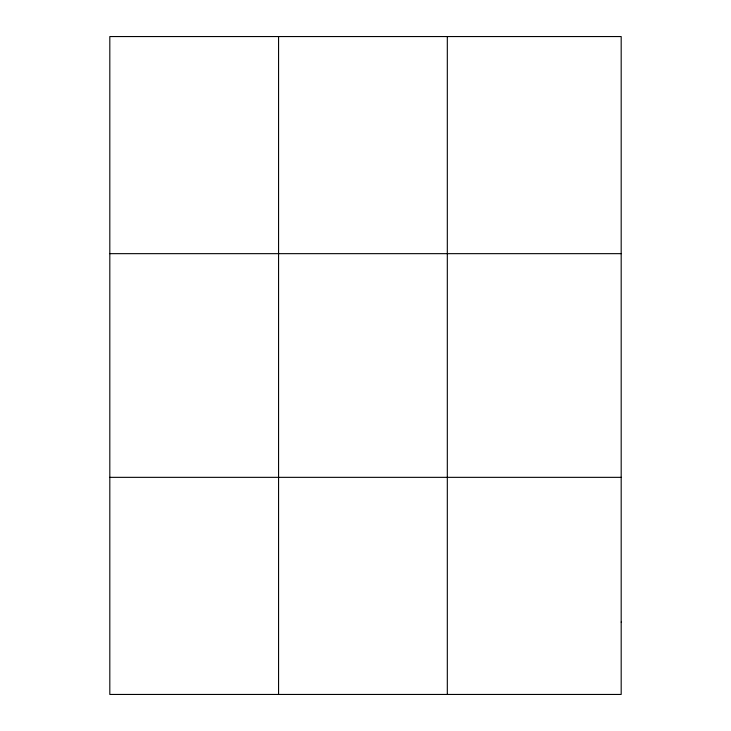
<?xml version="1.0" encoding="UTF-8"?>
<svg xmlns="http://www.w3.org/2000/svg" width="731" height="731" viewBox="0 0 731 731"><rect width="100%" height="100%" fill="white"/><g stroke="black" fill="none" stroke-linecap="round" stroke-linejoin="round"><path stroke-width="1.1" d="M278.566 36.55L278.566 694.45M447.317 36.55L447.317 694.45M109.814 253.657L621.186 253.657M109.814 477.343L621.186 477.343M621.186 622.081L621.186 694.45L109.814 694.45L109.814 36.55L621.186 36.55L621.186 622.081"/></g></svg>
